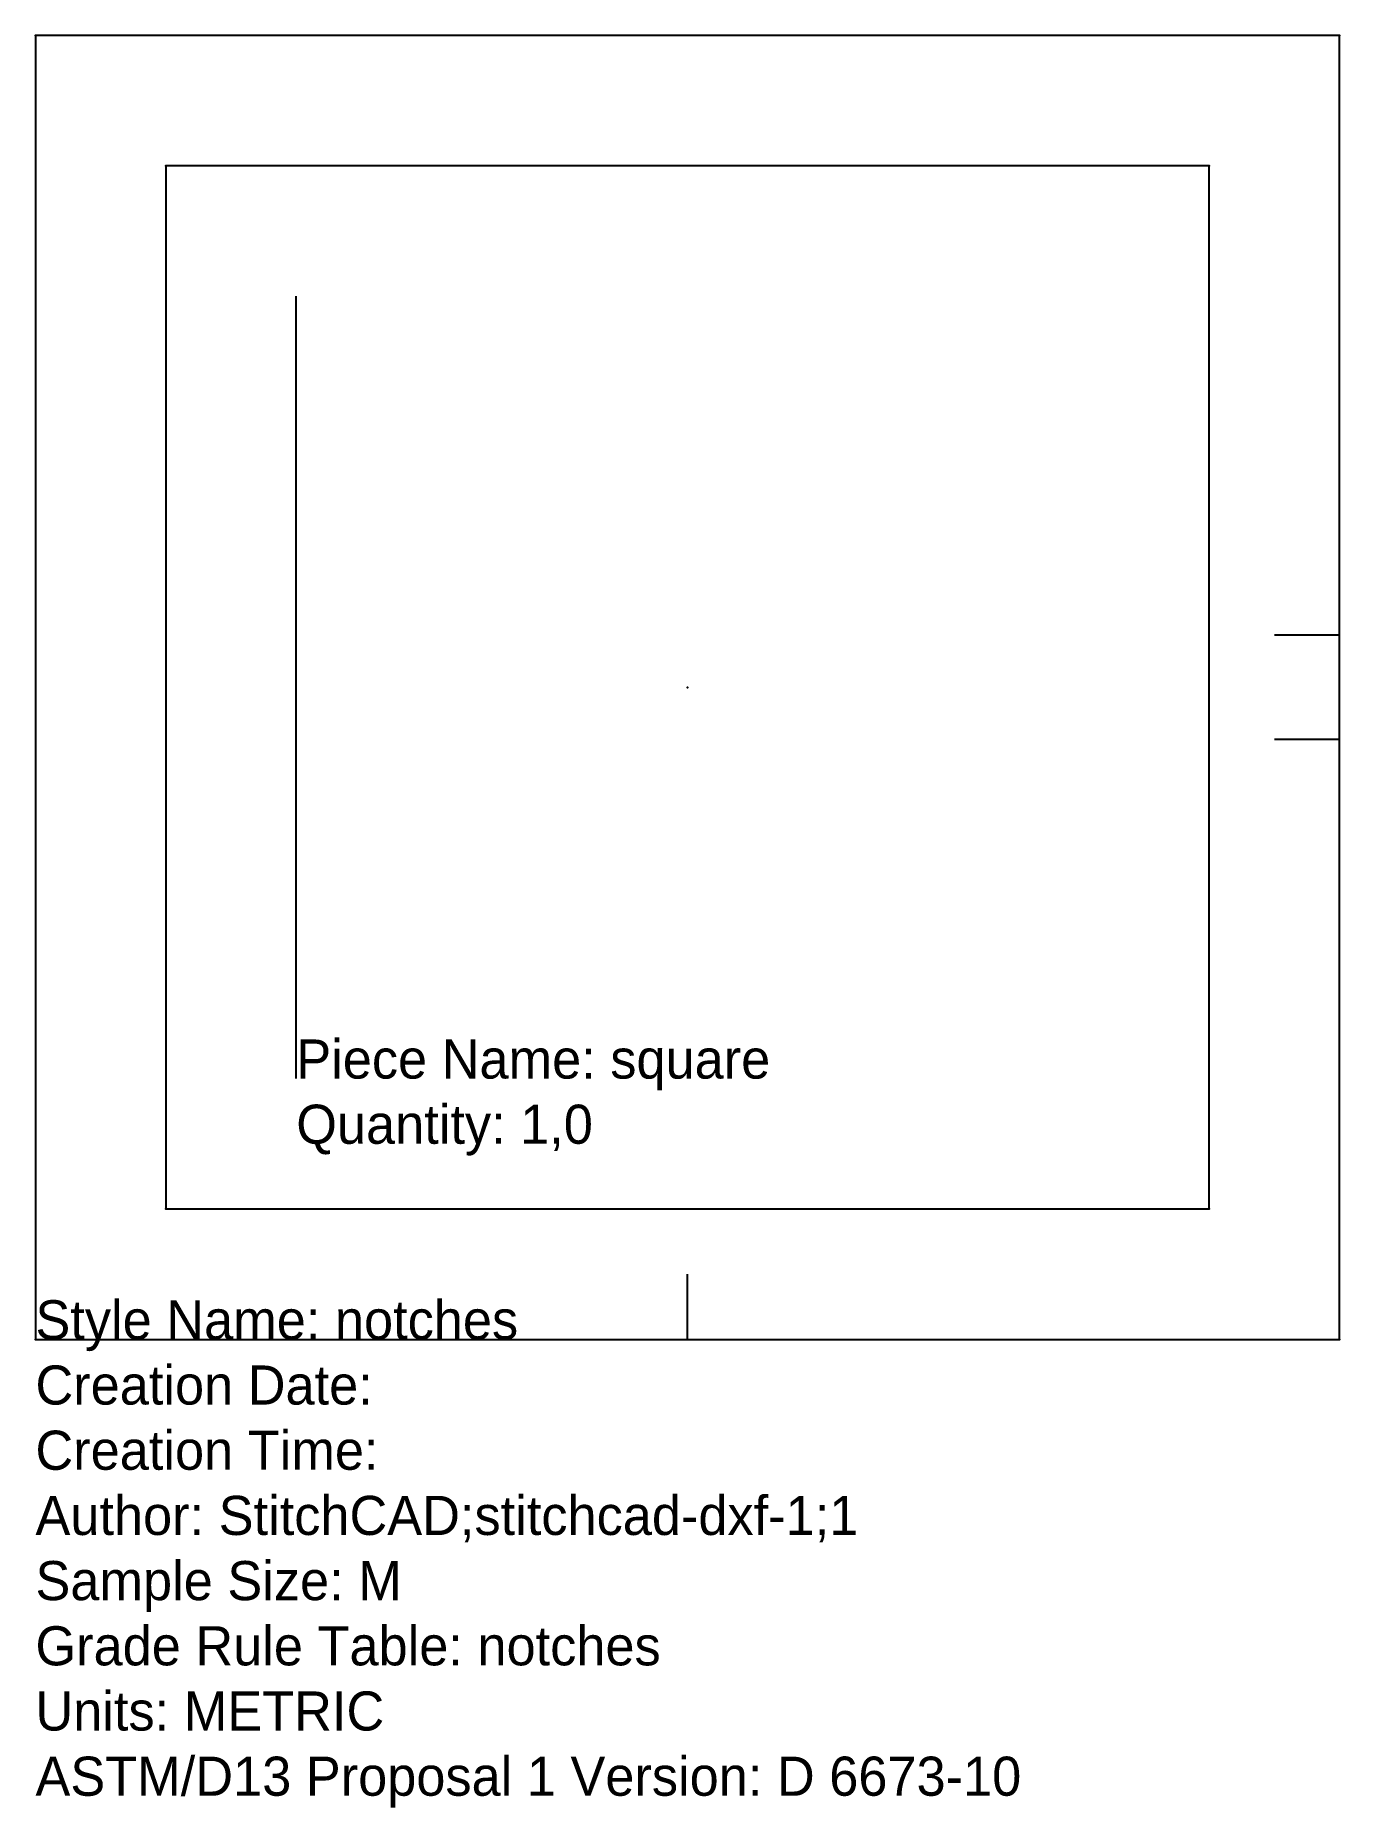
# Model space of a CAD drawing. Extents: x 0 to 100, y -36 to 100.
import ezdxf

# ---------------------------------------------------------------- set-up
doc = ezdxf.new("R2010")
doc.units = 0
doc.layers.get('0').update_dxf_attribs({"linetype": 'CONTINUOUS'})
for name, color, linetype in [('1', 1, 'CONTINUOUS'), ('13', 6, 'CONTINUOUS'), ('14', 2, 'CONTINUOUS'), ('2', 1, 'CONTINUOUS'), ('7', 7, 'CONTINUOUS'), ('8', 4, 'CONTINUOUS')]:
    doc.layers.add(name, color=color, linetype=linetype)

# ---------------------------------------------------------------- blocks, each defined once
blk = doc.blocks.new('square_M')
at = {"layer": '1'}
blk.add_lwpolyline([(10, 10), (90, 10), (90, 90), (10, 90)], close=True, dxfattribs=at)
at = {"layer": '13'}
blk.add_point((50, 50), dxfattribs=at)
at = {"layer": '14'}
blk.add_lwpolyline([(0, 0), (100, 0), (100, 100), (0, 100)], close=True, dxfattribs=at)
at = {"layer": '2'}
for p in [(0, 100), (100, 100), (10, 90), (90, 90), (10, 10), (90, 10), (0, 0), (100, 0)]:
    blk.add_point(p, dxfattribs=at)
at = {"layer": '7'}
blk.add_line((20, 20), (20, 80), dxfattribs=at)
at = {"layer": '8'}
for p, q in [((100, 54), (95, 54)), ((100, 46), (95, 46)), ((50, 0), (50, 5))]:
    blk.add_line(p, q, dxfattribs=at)
at = {"layer": '1'}
for s, p in [('Piece Name: square', (20, 20)), ('Quantity: 1,0', (20, 15))]:
    blk.add_text(s, height=3, dxfattribs=at).set_placement(p)

msp = doc.modelspace()

# ---------------------------------------------------------------- block references
msp.add_blockref('square_M', (0, 0))

# ---------------------------------------------------------------- texts
at = {"layer": '1'}
for s, p in [('Style Name: notches', (0, 0)), ('Creation Date:', (0, -5)), ('Creation Time:', (0, -10)), ('Author: StitchCAD;stitchcad-dxf-1;1', (0, -15)), ('Sample Size: M', (0, -20)), ('Grade Rule Table: notches', (0, -25)), ('Units: METRIC', (0, -30)), ('ASTM/D13 Proposal 1 Version: D 6673-10', (0, -35))]:
    msp.add_text(s, height=3, dxfattribs=at).set_placement(p)

doc.saveas('drawing.dxf')
